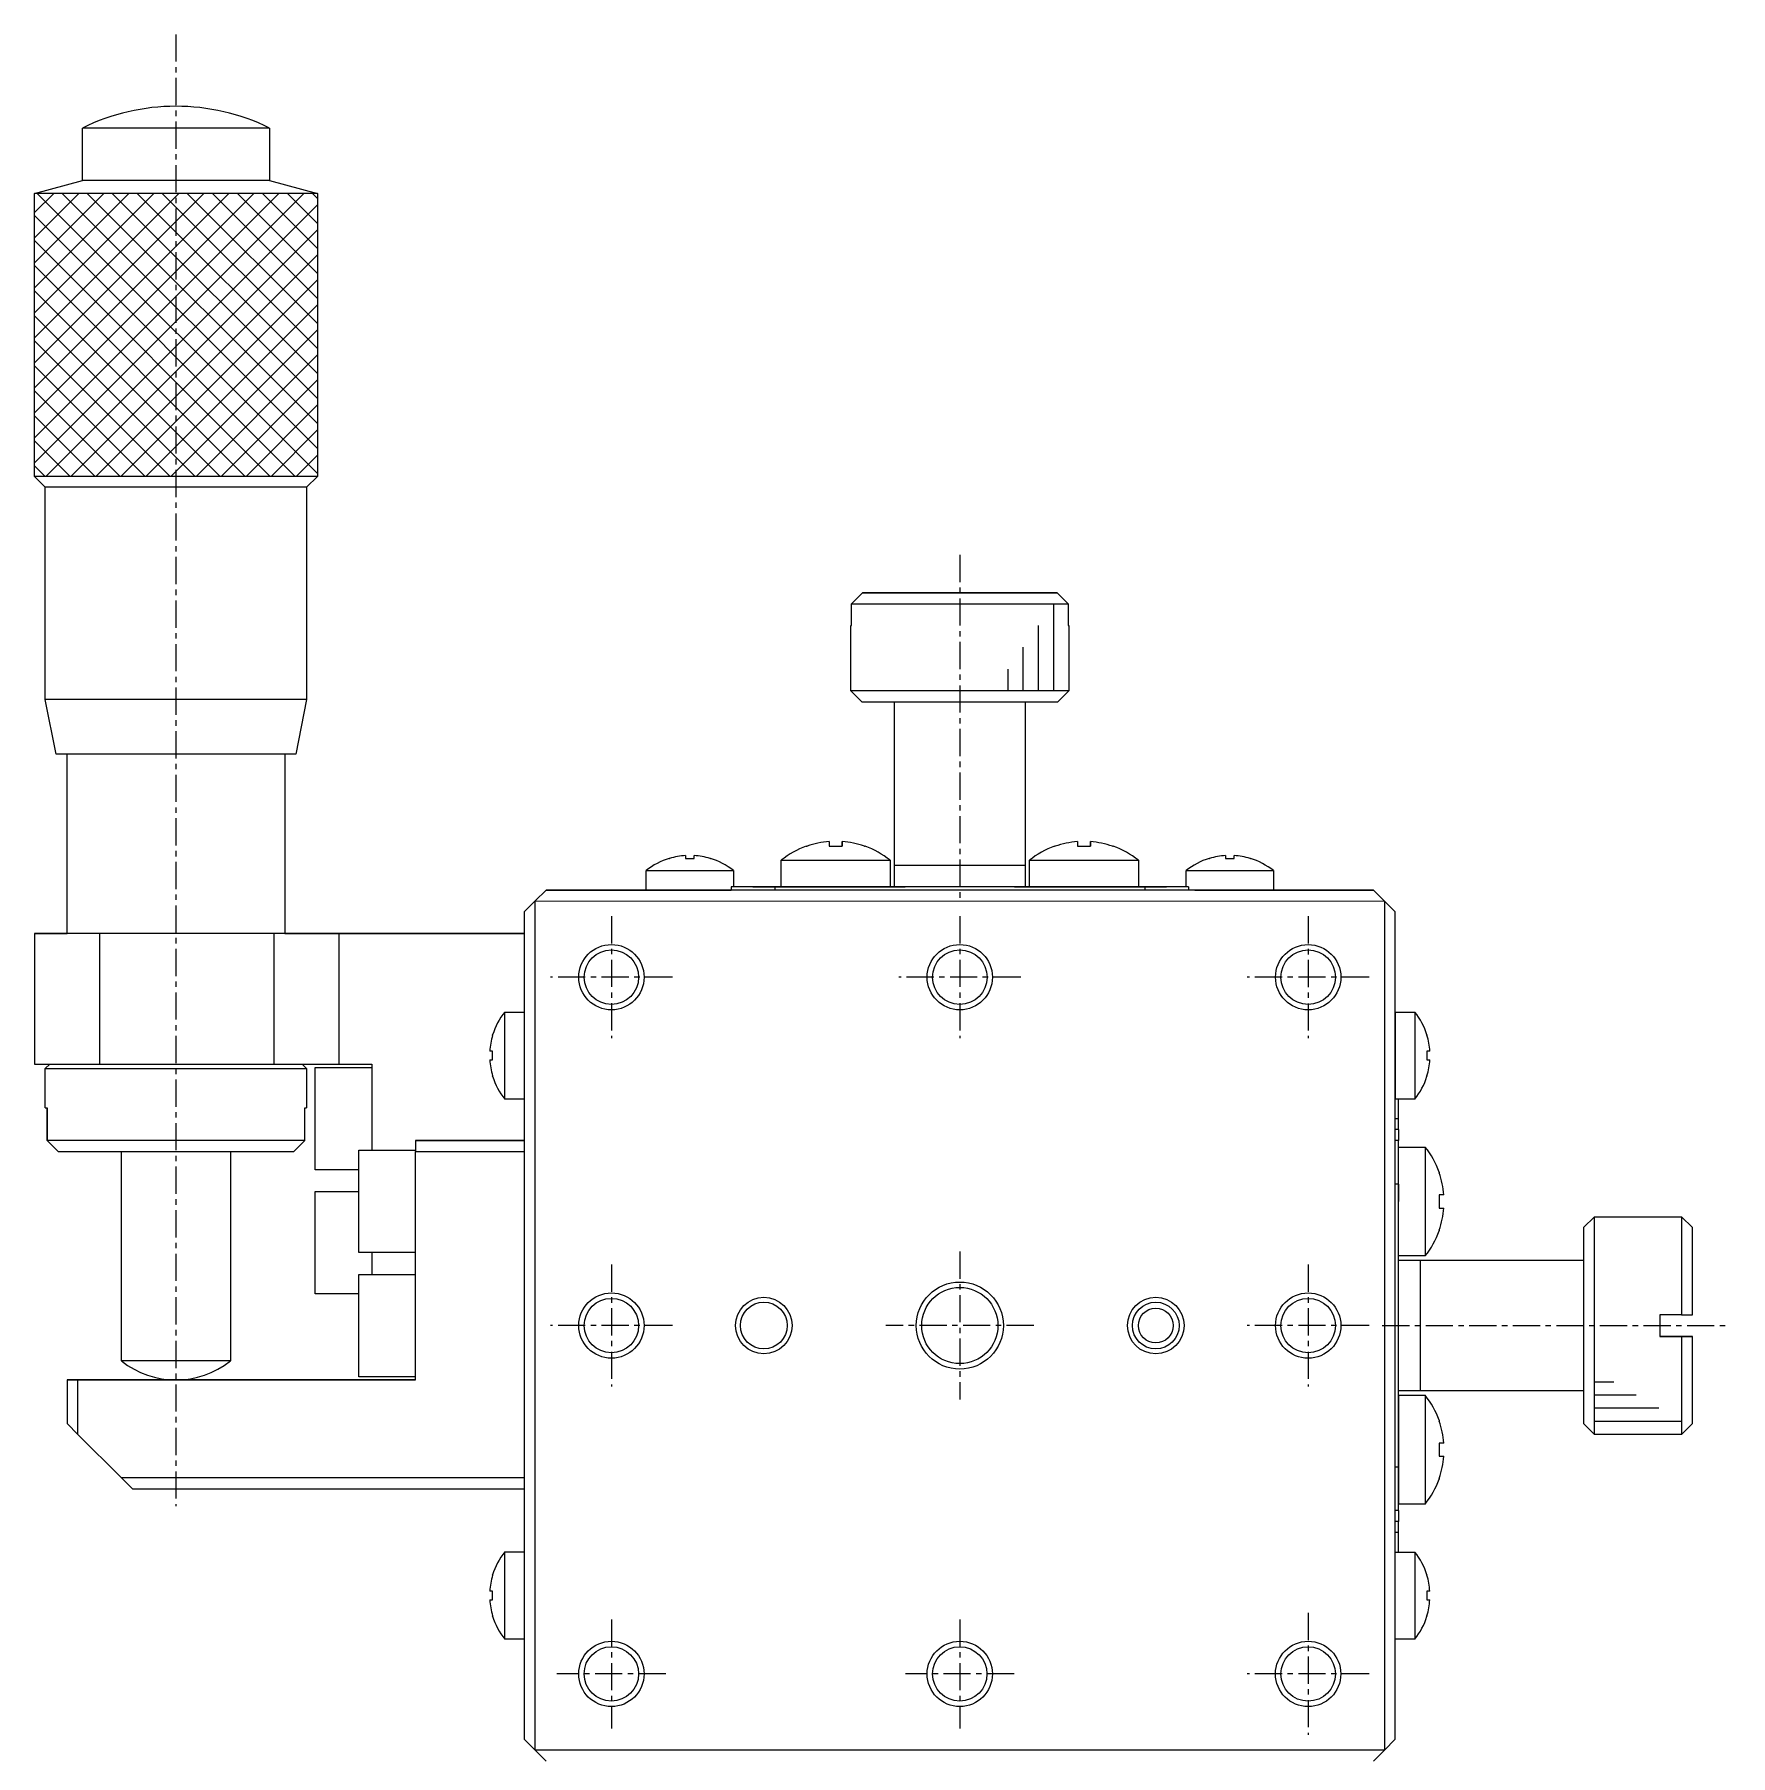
# Model space of a CAD drawing. Extents: x 78 to 245, y 86 to 237.
# Drawn here: x 166.8 to 244.7, y 157.8 to 236.8 of the extents above; entities that cross this region are included whole.
import ezdxf

# ---------------------------------------------------------------- set-up
doc = ezdxf.new("R2010")
doc.units = 0
doc.linetypes.add('CENTER', pattern=[2, 1.25, -0.25, 0.25, -0.25])
doc.layers.get('0').update_dxf_attribs({"linetype": 'CONTINUOUS'})
doc.layers.add('CENTER', color=1, linetype='CENTER')

msp = doc.modelspace()

# ---------------------------------------------------------------- linework, layer by layer
at = {"color": 7, "linetype": 'CONTINUOUS'}
for p, q in [((168.969, 230.13), (168.969, 232.54)), ((177.569, 232.54), (168.969, 232.54)), ((177.569, 232.54), (177.569, 230.13)), ((166.769, 229.54), (168.969, 230.13)), ((177.569, 230.13), (168.969, 230.13)), ((177.569, 230.13), (179.769, 229.54)), ((167.268, 216.04), (166.768, 216.54)), ((167.268, 206.29), (167.268, 216.04)), ((179.268, 216.04), (167.268, 216.04)), ((179.768, 216.54), (179.268, 216.04)), ((179.268, 216.04), (179.268, 206.29)), ((204.796, 211.19), (204.293, 210.69)), ((204.796, 211.19), (213.74, 211.189)), ((213.74, 211.189), (204.796, 211.19)), ((214.243, 210.689), (213.74, 211.189)), ((204.293, 210.69), (214.243, 210.689)), ((204.293, 209.69), (204.293, 210.69)), ((214.243, 210.689), (214.243, 209.689)), ((204.268, 206.69), (204.268, 209.69)), ((204.268, 209.69), (204.293, 209.69)), ((204.268, 209.69), (204.293, 209.69)), ((214.243, 209.689), (214.268, 209.689)), ((214.243, 209.689), (214.268, 209.689)), ((214.268, 209.689), (214.268, 206.689)), ((214.268, 206.689), (204.268, 206.69)), ((204.768, 206.19), (204.268, 206.69)), ((214.268, 206.689), (213.768, 206.189)), ((179.268, 206.29), (167.268, 206.29)), ((167.768, 203.79), (167.268, 206.29)), ((179.268, 206.29), (178.768, 203.79)), ((204.768, 206.19), (213.768, 206.189)), ((206.268, 198.69), (206.268, 206.19)), ((212.268, 206.189), (212.268, 198.689)), ((178.768, 203.79), (167.768, 203.79)), ((168.268, 203.79), (167.768, 203.79)), ((178.518, 203.79), (168.018, 203.79)), ((168.268, 203.79), (168.018, 203.79)), ((168.268, 195.54), (168.268, 203.79)), ((178.268, 203.79), (178.268, 195.54)), ((178.518, 203.79), (178.268, 203.79)), ((178.768, 203.79), (178.268, 203.79)), ((202.218, 199.555), (202.252, 199.555)), ((202.218, 199.555), (202.252, 199.555)), ((203.268, 199.767), (203.268, 199.555)), ((203.268, 199.555), (203.868, 199.555)), ((203.868, 199.767), (203.868, 199.555)), ((203.868, 199.555), (203.868, 199.767)), ((204.884, 199.555), (204.918, 199.555)), ((204.884, 199.555), (204.918, 199.555)), ((213.618, 199.555), (213.652, 199.555)), ((213.618, 199.555), (213.652, 199.555)), ((214.668, 199.767), (214.668, 199.555)), ((214.668, 199.555), (215.268, 199.555)), ((215.268, 199.767), (215.268, 199.555)), ((215.268, 199.555), (215.268, 199.767)), ((216.284, 199.555), (216.318, 199.555)), ((216.284, 199.555), (216.318, 199.555)), ((194.868, 198.438), (198.868, 198.438)), ((194.868, 197.54), (194.868, 198.438)), ((195.918, 198.996), (195.939, 198.996)), ((195.918, 198.996), (195.939, 198.996)), ((196.668, 199.128), (196.668, 198.996)), ((196.668, 198.996), (197.068, 198.996)), ((197.068, 198.996), (197.068, 199.128)), ((197.797, 198.996), (197.818, 198.996)), ((197.797, 198.996), (197.818, 198.996)), ((198.868, 198.438), (198.868, 197.69)), ((201.068, 198.912), (206.068, 198.912)), ((201.068, 197.69), (201.068, 198.912)), ((206.068, 198.912), (206.068, 197.69)), ((206.268, 198.69), (209.268, 198.69)), ((206.268, 198.69), (209.268, 198.69)), ((206.268, 197.69), (206.268, 198.69)), ((209.268, 198.69), (212.268, 198.689)), ((209.268, 198.69), (212.268, 198.689)), ((212.268, 198.689), (212.268, 197.689)), ((212.468, 198.912), (217.468, 198.912)), ((212.468, 197.689), (212.468, 198.912)), ((217.468, 198.912), (217.468, 197.689)), ((219.668, 198.437), (223.668, 198.437)), ((219.668, 197.689), (219.668, 198.437)), ((220.718, 198.995), (220.739, 198.995)), ((220.718, 198.995), (220.739, 198.995)), ((221.468, 199.127), (221.468, 198.995)), ((221.468, 198.995), (221.868, 198.995)), ((221.868, 198.995), (221.868, 199.127)), ((222.597, 198.995), (222.618, 198.995)), ((222.597, 198.995), (222.618, 198.995)), ((223.668, 198.437), (223.668, 197.539)), ((200.768, 197.69), (198.768, 197.69)), ((199.768, 197.69), (198.768, 197.69)), ((198.768, 197.69), (198.768, 197.54)), ((199.768, 197.69), (200.268, 197.69)), ((200.268, 197.69), (200.768, 197.69)), ((200.618, 197.69), (202.268, 197.69)), ((200.618, 197.69), (202.268, 197.69)), ((217.768, 197.689), (200.768, 197.69)), ((202.268, 197.69), (200.768, 197.69)), ((201.068, 197.69), (206.068, 197.69)), ((205.068, 197.69), (202.068, 197.69)), ((202.268, 197.69), (202.068, 197.69)), ((202.268, 197.69), (206.763, 197.69)), ((206.268, 197.69), (202.268, 197.69)), ((202.268, 197.69), (202.268, 197.69)), ((204.868, 197.69), (206.268, 197.69)), ((204.868, 197.69), (204.868, 197.69)), ((205.068, 197.69), (204.868, 197.69)), ((211.774, 197.689), (216.268, 197.689)), ((216.268, 197.689), (212.268, 197.689)), ((212.268, 197.689), (212.468, 197.689)), ((216.268, 197.689), (217.918, 197.689)), ((216.268, 197.689), (217.918, 197.689)), ((217.768, 197.689), (217.468, 197.689)), ((219.768, 197.689), (217.768, 197.689)), ((217.768, 197.689), (218.268, 197.689)), ((218.268, 197.689), (218.768, 197.689)), ((219.768, 197.689), (218.768, 197.689)), ((219.768, 197.689), (219.768, 197.539)), ((189.268, 196.54), (189.768, 197.04)), ((189.767, 158.04), (189.768, 197.04)), ((189.768, 197.04), (190.268, 197.54)), ((189.768, 197.04), (228.768, 197.039)), ((228.268, 197.539), (190.268, 197.54)), ((190.268, 197.54), (198.768, 197.54)), ((194.868, 197.54), (198.768, 197.54)), ((195.868, 197.54), (195.868, 197.54)), ((197.868, 197.54), (197.868, 197.54)), ((220.068, 197.539), (228.268, 197.539)), ((228.268, 197.539), (228.768, 197.039)), ((228.768, 197.039), (228.767, 158.039)), ((228.768, 197.039), (229.268, 196.539)), ((189.268, 196.54), (189.268, 179.04)), ((229.267, 158.539), (229.268, 196.539)), ((169.768, 195.54), (166.768, 195.54)), ((166.768, 195.54), (168.268, 195.54)), ((166.768, 195.54), (166.768, 189.54)), ((177.768, 195.54), (169.768, 195.54)), ((169.768, 189.54), (169.768, 195.54)), ((177.768, 195.54), (177.768, 189.54)), ((180.768, 195.54), (177.768, 195.54)), ((178.268, 195.54), (180.768, 195.54)), ((180.768, 195.54), (189.268, 195.54)), ((189.268, 195.54), (180.768, 195.54)), ((180.768, 189.54), (180.768, 195.54)), ((188.37, 187.94), (188.37, 191.94)), ((188.37, 191.94), (189.268, 191.94)), ((229.268, 191.939), (229.268, 187.939)), ((229.268, 191.939), (230.166, 191.939)), ((230.166, 191.939), (230.166, 187.939)), ((187.813, 190.869), (187.813, 190.89)), ((229.268, 190.939), (229.268, 190.939)), ((230.724, 190.889), (230.724, 190.868)), ((187.813, 190.14), (187.681, 190.14)), ((187.681, 189.74), (187.813, 189.74)), ((187.813, 189.74), (187.813, 190.14)), ((230.856, 190.139), (230.724, 190.139)), ((230.724, 190.139), (230.724, 189.739)), ((230.724, 189.739), (230.856, 189.739)), ((166.768, 189.54), (169.768, 189.54)), ((167.268, 189.34), (167.468, 189.54)), ((167.268, 189.34), (179.268, 189.34)), ((167.268, 187.54), (167.268, 189.34)), ((169.768, 189.54), (177.768, 189.54)), ((177.768, 189.54), (180.768, 189.54)), ((179.068, 189.54), (179.268, 189.34)), ((179.268, 189.34), (179.268, 187.54)), ((179.668, 184.69), (179.668, 189.39)), ((179.668, 189.39), (182.268, 189.39)), ((180.768, 189.54), (182.268, 189.54)), ((182.268, 189.54), (182.268, 185.59)), ((187.813, 188.99), (187.813, 189.011)), ((229.268, 188.939), (229.268, 188.939)), ((230.724, 189.01), (230.724, 188.989)), ((167.268, 187.54), (167.352, 187.54)), ((167.268, 187.54), (167.352, 187.54)), ((167.352, 187.54), (167.352, 186.04)), ((167.352, 186.04), (167.352, 187.54)), ((179.184, 187.54), (179.268, 187.54)), ((179.184, 187.54), (179.268, 187.54)), ((179.184, 186.04), (179.184, 187.54)), ((189.268, 187.94), (188.37, 187.94)), ((229.268, 188.039), (229.268, 188.039)), ((229.268, 188.039), (229.268, 188.039)), ((230.166, 187.939), (229.268, 187.939)), ((229.418, 187.039), (229.418, 187.939)), ((229.418, 186.539), (229.418, 187.039)), ((179.184, 186.04), (167.352, 186.04)), ((167.352, 186.04), (167.859, 185.54)), ((178.676, 185.54), (179.184, 186.04)), ((184.268, 186.04), (188.768, 186.04)), ((189.268, 186.04), (184.268, 186.04)), ((184.268, 186.04), (184.268, 185.54)), ((188.768, 186.04), (189.268, 186.04)), ((229.418, 186.039), (229.268, 186.039)), ((229.418, 186.039), (229.268, 186.039)), ((229.418, 186.539), (229.418, 186.039)), ((229.418, 184.039), (229.418, 186.039)), ((167.859, 185.54), (178.676, 185.54)), ((167.859, 185.54), (168.624, 185.54)), ((170.768, 175.918), (170.768, 185.54)), ((175.768, 185.54), (175.768, 175.918)), ((177.911, 185.54), (178.676, 185.54)), ((181.668, 180.89), (181.668, 185.59)), ((181.668, 185.59), (184.268, 185.59)), ((184.268, 185.54), (189.268, 185.54)), ((184.268, 175.04), (184.268, 185.54)), ((229.418, 185.739), (230.64, 185.739)), ((230.64, 185.739), (230.64, 180.739)), ((181.668, 184.69), (179.668, 184.69)), ((231.283, 184.589), (231.283, 184.555)), ((179.668, 183.69), (181.668, 183.69)), ((179.668, 178.99), (179.668, 183.69)), ((229.418, 183.239), (229.418, 184.039)), ((229.418, 184.039), (229.418, 183.239)), ((231.495, 183.539), (231.283, 183.539)), ((231.283, 183.539), (231.283, 182.939)), ((229.418, 171.039), (229.418, 183.239)), ((231.283, 182.939), (231.495, 182.939)), ((231.283, 181.923), (231.283, 181.889)), ((237.918, 182.039), (238.418, 182.539)), ((237.918, 182.039), (237.918, 173.039)), ((238.418, 182.539), (242.418, 182.539)), ((238.418, 172.539), (238.418, 182.539)), ((242.418, 182.539), (242.418, 178.039)), ((242.418, 182.539), (242.918, 182.039)), ((242.918, 178.039), (242.918, 182.039)), ((184.268, 180.89), (181.668, 180.89)), ((182.268, 180.89), (182.268, 179.89)), ((230.64, 180.739), (229.418, 180.739)), ((229.418, 180.539), (230.418, 180.539)), ((230.418, 180.539), (237.918, 180.539)), ((230.418, 180.539), (230.418, 174.539)), ((230.418, 180.539), (230.418, 174.539)), ((181.668, 175.19), (181.668, 179.89)), ((181.668, 179.89), (184.268, 179.89)), ((181.668, 178.99), (179.668, 178.99)), ((189.268, 179.04), (189.268, 178.84)), ((189.268, 178.84), (189.268, 176.24)), ((242.418, 178.039), (241.418, 178.039)), ((241.418, 178.039), (241.418, 177.039)), ((242.418, 178.039), (242.918, 178.039)), ((241.418, 177.039), (242.418, 177.039)), ((242.418, 177.039), (241.418, 177.039)), ((242.418, 177.039), (242.418, 172.539)), ((242.918, 177.039), (242.418, 177.039)), ((242.418, 177.039), (242.918, 177.039)), ((242.918, 173.039), (242.918, 177.039)), ((242.918, 177.039), (242.918, 177.039)), ((175.768, 175.918), (170.768, 175.918)), ((189.268, 176.24), (189.268, 176.04)), ((189.268, 176.04), (189.268, 173.14)), ((168.268, 175.04), (168.268, 173.04)), ((168.768, 175.04), (168.268, 175.04)), ((168.268, 175.04), (168.768, 175.04)), ((168.768, 175.04), (184.268, 175.04)), ((168.768, 172.54), (168.768, 175.04)), ((173.268, 175.04), (168.768, 175.04)), ((184.268, 175.04), (173.268, 175.04)), ((184.268, 175.19), (181.668, 175.19)), ((229.417, 174.339), (229.417, 169.339)), ((230.418, 174.539), (229.418, 174.539)), ((229.418, 174.339), (230.64, 174.339)), ((237.918, 174.539), (230.418, 174.539)), ((230.64, 174.339), (230.64, 169.339)), ((189.268, 173.14), (189.267, 170.54)), ((231.283, 173.189), (231.283, 173.155)), ((168.268, 173.04), (168.768, 172.54)), ((170.768, 170.54), (168.768, 172.54)), ((238.418, 172.539), (237.918, 173.039)), ((242.418, 172.539), (238.418, 172.539)), ((242.918, 173.039), (242.418, 172.539)), ((231.495, 172.139), (231.283, 172.139)), ((231.283, 172.139), (231.283, 171.539)), ((229.417, 169.039), (229.418, 171.039)), ((231.283, 171.539), (231.495, 171.539)), ((189.267, 170.54), (170.768, 170.54)), ((170.768, 170.54), (171.267, 170.04)), ((171.267, 170.04), (189.267, 170.04)), ((189.267, 170.54), (189.267, 158.54)), ((231.283, 170.523), (231.283, 170.489)), ((230.64, 169.339), (229.417, 169.339)), ((229.417, 169.039), (229.267, 169.039)), ((229.417, 169.039), (229.267, 169.039)), ((229.417, 169.039), (229.417, 168.539)), ((229.417, 168.039), (229.417, 168.539)), ((229.417, 167.139), (229.417, 168.039)), ((188.369, 163.14), (188.369, 167.14)), ((188.369, 167.14), (189.267, 167.14)), ((229.267, 167.139), (230.165, 167.139)), ((230.165, 167.139), (230.165, 163.139)), ((187.812, 166.069), (187.812, 166.09)), ((230.723, 166.089), (230.723, 166.068)), ((187.812, 165.34), (187.68, 165.34)), ((187.812, 164.94), (187.812, 165.34)), ((230.855, 165.339), (230.723, 165.339)), ((230.723, 165.339), (230.723, 164.939)), ((187.68, 164.94), (187.812, 164.94)), ((230.723, 164.939), (230.855, 164.939)), ((187.812, 164.19), (187.812, 164.211)), ((230.723, 164.21), (230.723, 164.189)), ((189.267, 163.14), (188.369, 163.14)), ((230.165, 163.139), (229.267, 163.139)), ((189.767, 158.04), (189.267, 158.54)), ((229.267, 158.539), (228.767, 158.039)), ((228.767, 158.039), (189.767, 158.04)), ((190.267, 157.54), (189.767, 158.04)), ((228.767, 158.039), (228.267, 157.539))]:
    msp.add_line(p, q, dxfattribs=at)
at = {"color": 9, "linetype": 'CONTINUOUS'}
for p, q in [((166.768, 216.54), (166.769, 229.54)), ((179.769, 229.54), (166.769, 229.54)), ((179.769, 229.54), (179.768, 216.54)), ((179.768, 216.54), (166.768, 216.54)), ((200.768, 197.69), (200.768, 197.54)), ((217.768, 197.689), (217.768, 197.539)), ((229.418, 187.039), (229.268, 187.039)), ((229.418, 186.539), (229.268, 186.539)), ((229.418, 184.039), (229.268, 184.039)), ((229.418, 171.039), (229.268, 171.039)), ((229.417, 168.539), (229.267, 168.539)), ((229.417, 168.039), (229.267, 168.039))]:
    msp.add_line(p, q, dxfattribs=at)
at = {"color": 3, "linetype": 'CONTINUOUS'}
for p, q in [((166.768, 222.908), (173.4, 229.54)), ((166.768, 221.759), (174.549, 229.54)), ((166.768, 220.61), (175.698, 229.54)), ((166.768, 219.461), (176.848, 229.54)), ((166.768, 218.312), (177.997, 229.54)), ((166.768, 217.163), (179.146, 229.54)), ((166.769, 228.654), (167.655, 229.54)), ((166.769, 227.505), (168.804, 229.54)), ((166.769, 226.356), (169.953, 229.54)), ((166.769, 225.206), (171.102, 229.54)), ((166.769, 224.057), (172.251, 229.54)), ((179.768, 216.667), (166.895, 229.54)), ((179.768, 217.816), (168.044, 229.54)), ((179.768, 218.965), (169.194, 229.54)), ((179.768, 220.114), (170.343, 229.54)), ((179.768, 221.263), (171.492, 229.54)), ((179.768, 222.413), (172.641, 229.54)), ((179.769, 223.562), (173.79, 229.54)), ((179.769, 224.711), (174.939, 229.54)), ((179.769, 225.86), (176.088, 229.54)), ((179.769, 227.009), (177.237, 229.54)), ((179.769, 228.158), (178.386, 229.54)), ((179.769, 229.307), (179.535, 229.54)), ((178.746, 216.54), (166.769, 228.518)), ((167.295, 216.54), (179.769, 229.014)), ((168.444, 216.54), (179.769, 227.865)), ((177.597, 216.54), (166.769, 227.369)), ((176.448, 216.54), (166.769, 226.22)), ((169.593, 216.54), (179.769, 226.716)), ((170.742, 216.54), (179.769, 225.567)), ((175.299, 216.54), (166.769, 225.071)), ((174.15, 216.54), (166.769, 223.922)), ((171.891, 216.54), (179.769, 224.418)), ((173.04, 216.54), (179.769, 223.269)), ((173.001, 216.54), (166.768, 222.773)), ((171.852, 216.54), (166.768, 221.624)), ((174.189, 216.54), (179.768, 222.119)), ((175.338, 216.54), (179.768, 220.97)), ((170.703, 216.54), (166.768, 220.475)), ((176.487, 216.54), (179.768, 219.821)), ((169.554, 216.54), (166.768, 219.326)), ((177.636, 216.54), (179.768, 218.672)), ((168.405, 216.54), (166.768, 218.177)), ((178.785, 216.54), (179.768, 217.523)), ((167.256, 216.54), (166.768, 217.028)), ((213.568, 210.689), (213.568, 206.689)), ((212.868, 209.69), (212.868, 206.689)), ((212.168, 208.69), (212.168, 206.69)), ((211.468, 207.691), (211.468, 206.69)), ((239.3, 174.939), (238.418, 174.939)), ((240.339, 174.339), (238.418, 174.339)), ((241.378, 173.739), (238.418, 173.739)), ((242.418, 173.139), (238.418, 173.139))]:
    msp.add_line(p, q, dxfattribs=at)
for centre, radius in [((193.268, 193.54), 1.5), ((209.268, 193.54), 1.5), ((225.268, 193.539), 1.5), ((193.268, 177.54), 1.5), ((200.268, 177.54), 1.3), ((218.268, 177.539), 1.3), ((225.268, 177.539), 1.5), ((193.267, 161.54), 1.5), ((209.267, 161.54), 1.5), ((225.267, 161.539), 1.5)]:
    msp.add_circle(centre, radius, dxfattribs=at)
at = {"color": 7, "linetype": 'CONTINUOUS'}
for centre, radius in [((193.268, 193.54), 1.25), ((209.268, 193.54), 1.25), ((225.268, 193.539), 1.25), ((209.268, 177.54), 2), ((193.268, 177.54), 1.25), ((209.268, 177.54), 1.75), ((225.268, 177.539), 1.25), ((200.268, 177.54), 1.075), ((218.268, 177.539), 1.075), ((218.268, 177.539), 0.8), ((193.267, 161.54), 1.25), ((209.267, 161.54), 1.25), ((225.267, 161.539), 1.25)]:
    msp.add_circle(centre, radius, dxfattribs=at)
for centre, radius, start, end in [((173.269, 223.795), 9.745, 63.81511, 116.1827), ((203.568, 195.79), 4, 109.72355, 128.6811), ((203.568, 195.79), 3.989, 94.31231, 109.26711), ((203.568, 195.79), 3.989, 70.73071, 85.68552), ((203.568, 195.79), 4, 51.31672, 70.27428), ((214.968, 195.789), 4, 109.72355, 128.6811), ((214.968, 195.789), 3.989, 94.31231, 109.26711), ((214.968, 195.789), 3.989, 70.73071, 85.68552), ((214.968, 195.789), 4, 51.31672, 70.27428), ((196.868, 195.94), 3.2, 107.26892, 128.6811), ((196.868, 195.94), 3.194, 93.58926, 106.90417), ((196.868, 195.94), 3.194, 73.09365, 86.40856), ((196.868, 195.94), 3.2, 51.31672, 72.72891), ((221.668, 195.939), 3.2, 107.26892, 128.6811), ((221.668, 195.939), 3.194, 93.58926, 106.90417), ((221.668, 195.939), 3.194, 73.09365, 86.40856), ((221.668, 195.939), 3.2, 51.31672, 72.72891), ((190.868, 189.94), 3.2, 141.31672, 162.72891), ((227.668, 189.939), 3.2, 17.26892, 38.6811), ((190.868, 189.94), 3.194, 163.09365, 176.40856), ((227.668, 189.939), 3.194, 3.58926, 16.90417), ((190.868, 189.94), 3.194, 183.58926, 196.90417), ((227.668, 189.939), 3.194, 343.09365, 356.40856), ((190.868, 189.94), 3.2, 197.26892, 218.6811), ((227.668, 189.939), 3.2, 321.31672, 342.72891), ((227.518, 183.239), 4, 19.72355, 38.6811), ((227.518, 183.239), 3.989, 4.31231, 19.26711), ((227.518, 183.239), 3.989, 340.73071, 355.68552), ((227.518, 183.239), 4, 321.31672, 340.27428), ((173.268, 179.04), 4, 231.3168, 308.68102), ((227.517, 171.839), 4, 19.72355, 38.6811), ((227.517, 171.839), 3.989, 4.31231, 19.26711), ((227.517, 171.839), 3.989, 340.73071, 355.68552), ((227.517, 171.839), 4, 321.31672, 340.27428), ((190.867, 165.14), 3.2, 141.31672, 162.72891), ((227.667, 165.139), 3.2, 17.26892, 38.6811), ((190.867, 165.14), 3.194, 163.09365, 176.40856), ((227.667, 165.139), 3.194, 3.58926, 16.90417), ((190.867, 165.14), 3.194, 183.58926, 196.90417), ((227.667, 165.139), 3.194, 343.09365, 356.40856), ((190.867, 165.14), 3.2, 197.26892, 218.6811), ((227.667, 165.139), 3.2, 321.31672, 342.72891)]:
    msp.add_arc(centre, radius, start, end, dxfattribs=at)
at = {"layer": 'CENTER', "color": 1, "linetype": 'CENTER'}
for p, q in [((173.269, 236.84), (173.267, 169.24)), ((209.268, 212.94), (209.268, 196.94)), ((193.268, 196.34), (193.268, 190.74)), ((209.268, 196.34), (209.268, 190.74)), ((225.268, 196.339), (225.268, 190.739)), ((196.068, 193.54), (190.468, 193.54)), ((212.068, 193.539), (206.468, 193.54)), ((228.068, 193.539), (222.468, 193.539)), ((193.268, 180.34), (193.268, 174.74)), ((209.268, 180.94), (209.268, 174.14)), ((225.268, 180.339), (225.268, 174.739)), ((196.068, 177.54), (190.468, 177.54)), ((212.668, 177.539), (205.868, 177.54)), ((228.068, 177.539), (222.468, 177.539)), ((228.668, 177.539), (244.668, 177.539)), ((193.267, 164.04), (193.267, 159.04)), ((209.267, 164.04), (209.267, 159.04)), ((225.267, 164.339), (225.267, 158.739)), ((195.767, 161.54), (190.767, 161.54)), ((211.767, 161.539), (206.767, 161.54)), ((228.067, 161.539), (222.467, 161.539))]:
    msp.add_line(p, q, dxfattribs=at)

doc.saveas('drawing.dxf')
